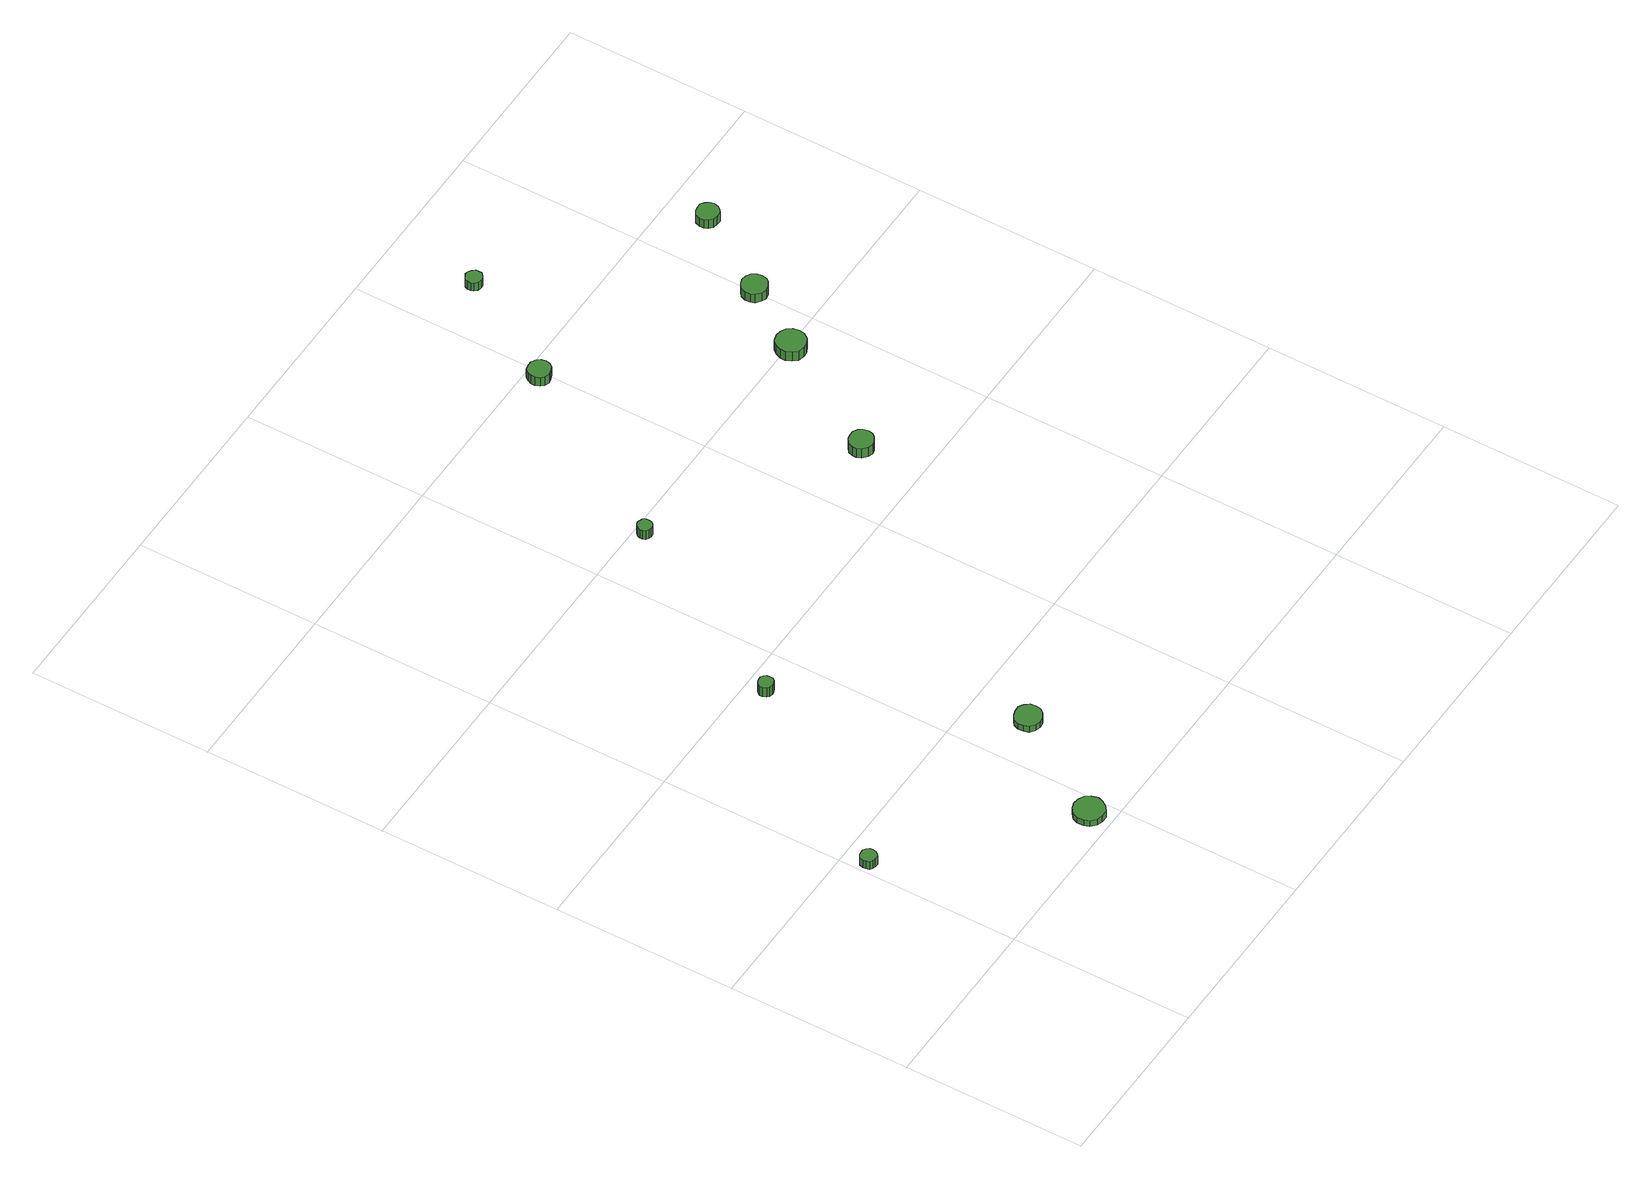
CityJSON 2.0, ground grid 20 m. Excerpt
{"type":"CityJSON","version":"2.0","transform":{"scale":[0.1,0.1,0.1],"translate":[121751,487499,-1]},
"CityObjects":{
"tree1":{"type":"SolitaryVegetationObject","attributes":{"function":"something"},"geometry":[{"type":"MultiSurface","lod":"1","boundaries":[[[0,1,2,3,4,5,6,7,8,9,10,11,12,13,14]],[[15,16,17,18,19,20,21,22,23,24,25,26,27,28,29]],[[0,29,28,1]],[[1,28,27,2]],[[2,27,26,3]],[[3,26,25,4]],[[4,25,24,5]],[[5,24,23,6]],[[6,23,22,7]],[[7,22,21,8]],[[8,21,20,9]],[[9,20,19,10]],[[10,19,18,11]],[[11,18,17,12]],[[12,17,16,13]],[[13,16,15,14]],[[14,15,29,0]]]}]},
"tree2":{"type":"SolitaryVegetationObject","attributes":{"function":"something"},"geometry":[{"type":"MultiSurface","lod":"1","boundaries":[[[30,31,32,33,34,35,36,37,38,39,40,41,42,43,44]],[[45,46,47,48,49,50,51,52,53,54,55,56,57,58,59]],[[30,59,58,31]],[[31,58,57,32]],[[32,57,56,33]],[[33,56,55,34]],[[34,55,54,35]],[[35,54,53,36]],[[36,53,52,37]],[[37,52,51,38]],[[38,51,50,39]],[[39,50,49,40]],[[40,49,48,41]],[[41,48,47,42]],[[42,47,46,43]],[[43,46,45,44]],[[44,45,59,30]]]}]},
"tree3":{"type":"SolitaryVegetationObject","attributes":{"function":"something"},"geometry":[{"type":"MultiSurface","lod":"1","boundaries":[[[60,61,62,63,64,65,66,67,68,69,70,71,72,73,74]],[[75,76,77,78,79,80,81,82,83,84,85,86,87,88,89]],[[60,89,88,61]],[[61,88,87,62]],[[62,87,86,63]],[[63,86,85,64]],[[64,85,84,65]],[[65,84,83,66]],[[66,83,82,67]],[[67,82,81,68]],[[68,81,80,69]],[[69,80,79,70]],[[70,79,78,71]],[[71,78,77,72]],[[72,77,76,73]],[[73,76,75,74]],[[74,75,89,60]]]}]},
"tree4":{"type":"SolitaryVegetationObject","attributes":{"function":"something"},"geometry":[{"type":"MultiSurface","lod":"1","boundaries":[[[90,91,92,93,94,95,96,97,98,99,100,101,102,103,104]],[[105,106,107,108,109,110,111,112,113,114,115,116,117,118,119]],[[90,119,118,91]],[[91,118,117,92]],[[92,117,116,93]],[[93,116,115,94]],[[94,115,114,95]],[[95,114,113,96]],[[96,113,112,97]],[[97,112,111,98]],[[98,111,110,99]],[[99,110,109,100]],[[100,109,108,101]],[[101,108,107,102]],[[102,107,106,103]],[[103,106,105,104]],[[104,105,119,90]]]}]},
"tree5":{"type":"SolitaryVegetationObject","attributes":{"function":"something"},"geometry":[{"type":"MultiSurface","lod":"1","boundaries":[[[120,121,122,123,124,125,126,127,128,129,130,131,132,133,134]],[[135,136,137,138,139,140,141,142,143,144,145,146,147,148,149]],[[120,149,148,121]],[[121,148,147,122]],[[122,147,146,123]],[[123,146,145,124]],[[124,145,144,125]],[[125,144,143,126]],[[126,143,142,127]],[[127,142,141,128]],[[128,141,140,129]],[[129,140,139,130]],[[130,139,138,131]],[[131,138,137,132]],[[132,137,136,133]],[[133,136,135,134]],[[134,135,149,120]]]}]},
"tree6":{"type":"SolitaryVegetationObject","attributes":{"function":"something"},"geometry":[{"type":"MultiSurface","lod":"1","boundaries":[[[150,151,152,153,154,155,156,157,158,159,160,161,162,163,164]],[[165,166,167,168,169,170,171,172,173,174,175,176,177,178,179]],[[150,179,178,151]],[[151,178,177,152]],[[152,177,176,153]],[[153,176,175,154]],[[154,175,174,155]],[[155,174,173,156]],[[156,173,172,157]],[[157,172,171,158]],[[158,171,170,159]],[[159,170,169,160]],[[160,169,168,161]],[[161,168,167,162]],[[162,167,166,163]],[[163,166,165,164]],[[164,165,179,150]]]}]},
"tree7":{"type":"SolitaryVegetationObject","attributes":{"function":"something"},"geometry":[{"type":"MultiSurface","lod":"1","boundaries":[[[180,181,182,183,184,185,186,187,188,189,190,191,192,193,194]],[[195,196,197,198,199,200,201,202,203,204,205,206,207,208,209]],[[180,209,208,181]],[[181,208,207,182]],[[182,207,206,183]],[[183,206,205,184]],[[184,205,204,185]],[[185,204,203,186]],[[186,203,202,187]],[[187,202,201,188]],[[188,201,200,189]],[[189,200,199,190]],[[190,199,198,191]],[[191,198,197,192]],[[192,197,196,193]],[[193,196,195,194]],[[194,195,209,180]]]}]},
"tree8":{"type":"SolitaryVegetationObject","attributes":{"function":"something"},"geometry":[{"type":"MultiSurface","lod":"1","boundaries":[[[210,211,212,213,214,215,216,217,218,219,220,221,222,223,224]],[[225,226,227,228,229,230,231,232,233,234,235,236,237,238,239]],[[210,239,238,211]],[[211,238,237,212]],[[212,237,236,213]],[[213,236,235,214]],[[214,235,234,215]],[[215,234,233,216]],[[216,233,232,217]],[[217,232,231,218]],[[218,231,230,219]],[[219,230,229,220]],[[220,229,228,221]],[[221,228,227,222]],[[222,227,226,223]],[[223,226,225,224]],[[224,225,239,210]]]}]},
"tree9":{"type":"SolitaryVegetationObject","attributes":{"function":"something"},"geometry":[{"type":"MultiSurface","lod":"1","boundaries":[[[240,241,242,243,244,245,246,247,248,249,250,251,252,253,254]],[[255,256,257,258,259,260,261,262,263,264,265,266,267,268,269]],[[240,269,268,241]],[[241,268,267,242]],[[242,267,266,243]],[[243,266,265,244]],[[244,265,264,245]],[[245,264,263,246]],[[246,263,262,247]],[[247,262,261,248]],[[248,261,260,249]],[[249,260,259,250]],[[250,259,258,251]],[[251,258,257,252]],[[252,257,256,253]],[[253,256,255,254]],[[254,255,269,240]]]}]},
"tree10":{"type":"SolitaryVegetationObject","attributes":{"function":"something"},"geometry":[{"type":"MultiSurface","lod":"1","boundaries":[[[270,271,272,273,274,275,276,277,278,279,280,281,282,283,284]],[[285,286,287,288,289,290,291,292,293,294,295,296,297,298,299]],[[270,299,298,271]],[[271,298,297,272]],[[272,297,296,273]],[[273,296,295,274]],[[274,295,294,275]],[[275,294,293,276]],[[276,293,292,277]],[[277,292,291,278]],[[278,291,290,279]],[[279,290,289,280]],[[280,289,288,281]],[[281,288,287,282]],[[282,287,286,283]],[[283,286,285,284]],[[284,285,299,270]]]}]},
"tree11":{"type":"SolitaryVegetationObject","attributes":{"function":"something"},"geometry":[{"type":"MultiSurface","lod":"1","boundaries":[[[300,301,302,303,304,305,306,307,308,309,310,311,312,313,314]],[[315,316,317,318,319,320,321,322,323,324,325,326,327,328,329]],[[300,329,328,301]],[[301,328,327,302]],[[302,327,326,303]],[[303,326,325,304]],[[304,325,324,305]],[[305,324,323,306]],[[306,323,322,307]],[[307,322,321,308]],[[308,321,320,309]],[[309,320,319,310]],[[310,319,318,311]],[[311,318,317,312]],[[312,317,316,313]],[[313,316,315,314]],[[314,315,329,300]]]}]}
},
"vertices":[
[21,174,18],[20,177,18],[18,180,18],[15,182,18],[11,182,18],[8,181,18],[5,179,18],[4,175,18],[4,172,18],[5,168,18],[8,166,18],[11,165,18],[15,165,18],[18,167,18],[20,170,18],[20,170,7],[18,167,7],[15,165,7],[11,165,7],[8,166,7],[5,168,7],[4,172,7],[4,175,7],[5,179,7],[8,181,7],[11,182,7],[15,182,7],[18,180,7],[20,177,7],[21,174,7],
[197,24,15],[195,31,15],[191,37,15],[185,40,15],[178,41,15],[172,39,15],[166,34,15],[164,28,15],[164,21,15],[166,15,15],[172,10,15],[178,8,15],[185,8,15],[191,12,15],[195,18,15],[195,18,7],[191,12,7],[185,8,7],[178,8,7],[172,10,7],[166,15,7],[164,21,7],[164,28,7],[166,34,7],[172,39,7],[178,41,7],[185,40,7],[191,37,7],[195,31,7],[197,24,7],
[158,376,25],[158,380,25],[156,382,25],[153,384,25],[150,384,25],[146,383,25],[144,381,25],[142,378,25],[142,375,25],[144,371,25],[146,369,25],[150,368,25],[153,369,25],[156,370,25],[158,373,25],[158,373,12],[156,370,12],[153,369,12],[150,368,12],[146,369,12],[144,371,12],[142,375,12],[142,378,12],[144,381,12],[146,383,12],[150,384,12],[153,384,12],[156,382,12],[158,380,12],[158,376,12],
[269,140,15],[268,146,15],[264,151,15],[259,154,15],[253,154,15],[247,152,15],[242,148,15],[240,143,15],[240,137,15],[242,131,15],[247,127,15],[253,125,15],[259,126,15],[264,129,15],[268,134,15],[268,134,7],[264,129,7],[259,126,7],[253,125,7],[247,127,7],[242,131,7],[240,137,7],[240,143,7],[242,148,7],[247,152,7],[253,154,7],[259,154,7],[264,151,7],[268,146,7],[269,140,7],
[275,587,23],[275,590,23],[273,593,23],[270,594,23],[267,595,23],[264,594,23],[261,591,23],[260,588,23],[260,585,23],[261,582,23],[264,580,23],[267,579,23],[270,579,23],[273,581,23],[275,584,23],[275,584,11],[273,581,11],[270,579,11],[267,579,11],[264,580,11],[261,582,11],[260,585,11],[260,588,11],[261,591,11],[264,594,11],[267,595,11],[270,594,11],[273,593,11],[275,590,11],[275,587,11],
[486,465,26],[485,471,26],[482,475,26],[477,478,26],[472,478,26],[467,477,26],[462,473,26],[460,468,26],[460,463,26],[462,458,26],[467,454,26],[472,452,26],[477,453,26],[482,456,26],[485,460,26],[485,460,13],[482,456,13],[477,453,13],[472,452,13],[467,454,13],[462,458,13],[460,463,13],[460,468,13],[462,473,13],[467,477,13],[472,478,13],[477,478,13],[482,475,13],[485,471,13],[486,465,13],
[406,785,19],[405,790,19],[402,794,19],[397,797,19],[392,797,19],[387,796,19],[384,792,19],[382,788,19],[382,783,19],[384,778,19],[387,775,19],[392,773,19],[397,774,19],[402,776,19],[405,780,19],[405,780,7],[402,776,7],[397,774,7],[392,773,7],[387,775,7],[384,778,7],[382,783,7],[382,788,7],[384,792,7],[387,796,7],[392,797,7],[397,797,7],[402,794,7],[405,790,7],[406,785,7],
[570,596,19],[569,603,19],[565,608,19],[559,611,19],[553,612,19],[546,610,19],[542,605,19],[539,599,19],[539,593,19],[542,587,19],[546,582,19],[553,580,19],[559,581,19],[565,584,19],[569,590,19],[569,590,6],[565,584,6],[559,581,6],[553,580,6],[546,582,6],[542,587,6],[539,593,6],[539,599,6],[542,605,6],[546,610,6],[553,612,6],[559,611,6],[565,608,6],[569,603,6],[570,596,6],
[473,904,19],[473,907,19],[470,910,19],[467,912,19],[464,913,19],[460,911,19],[457,909,19],[456,906,19],[456,902,19],[457,899,19],[460,896,19],[464,895,19],[467,895,19],[470,897,19],[473,900,19],[473,900,8],[470,897,8],[467,895,8],[464,895,8],[460,896,8],[457,899,8],[456,902,8],[456,906,8],[457,909,8],[460,911,8],[464,913,8],[467,912,8],[470,910,8],[473,907,8],[473,904,8],
[614,666,18],[613,671,18],[610,676,18],[605,679,18],[599,680,18],[594,678,18],[589,674,18],[587,669,18],[587,663,18],[589,658,18],[594,654,18],[599,652,18],[605,653,18],[610,656,18],[613,660,18],[613,660,6],[610,656,6],[605,653,6],[599,652,6],[594,654,6],[589,658,6],[587,663,6],[587,669,6],[589,674,6],[594,678,6],[599,680,6],[605,679,6],[610,676,6],[613,671,6],[614,666,6],
[671,756,18],[670,760,18],[667,764,18],[663,767,18],[658,767,18],[653,766,18],[649,763,18],[647,758,18],[647,753,18],[649,749,18],[653,745,18],[658,744,18],[663,744,18],[667,747,18],[670,751,18],[670,751,6],[667,747,6],[663,744,6],[658,744,6],[653,745,6],[649,749,6],[647,753,6],[647,758,6],[649,763,6],[653,766,6],[658,767,6],[663,767,6],[667,764,6],[670,760,6],[671,756,6]
]}
